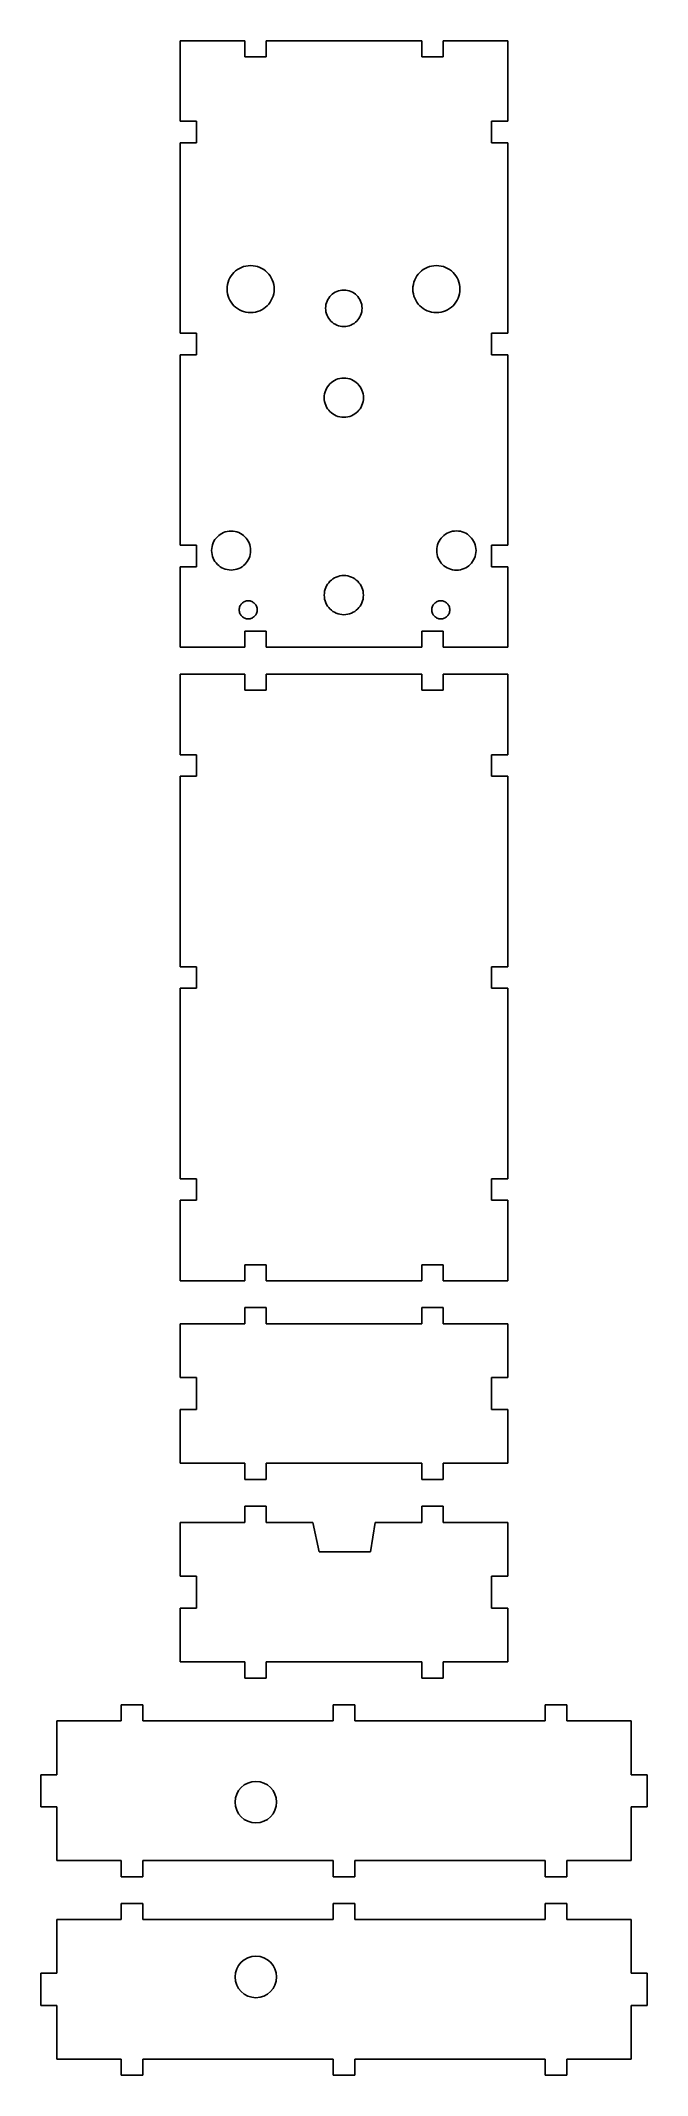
# Model space of a CAD drawing. Header units: metres. Extents: x -56 to 56, y -322 to 56.
import ezdxf

# ---------------------------------------------------------------- set-up
doc = ezdxf.new("R2010")
doc.units = ezdxf.units.M

msp = doc.modelspace()

# ---------------------------------------------------------------- linework, layer by layer
for p, q in [((-18.5, 56.5), (-30.5, 56.5)), ((-30.5, 56.5), (-30.5, 41.5)), ((-18.5, 53.5), (-18.5, 56.5)), ((-14.5, 53.5), (-18.5, 53.5)), ((14.5, 56.5), (-14.5, 56.5)), ((-14.5, 56.5), (-14.5, 53.5)), ((14.5, 53.5), (14.5, 56.5)), ((18.5, 53.5), (14.5, 53.5)), ((30.5, 56.5), (18.5, 56.5)), ((18.5, 56.5), (18.5, 53.5)), ((30.5, 41.5), (30.5, 56.5)), ((-30.5, 41.5), (-27.5, 41.5)), ((-27.5, 41.5), (-27.5, 37.5)), ((27.5, 37.5), (27.5, 41.5)), ((27.5, 41.5), (30.5, 41.5)), ((-27.5, 37.5), (-30.5, 37.5)), ((-30.5, 37.5), (-30.5, 2)), ((30.5, 37.5), (27.5, 37.5)), ((30.5, 1.99998), (30.5, 37.5)), ((-21.6924, 11.1113), (-21.585, 11.5312)), ((-21.585, 11.5312), (-21.4375, 11.9346)), ((-21.4375, 11.9346), (-21.2529, 12.3174)), ((-21.2529, 12.3174), (-21.0332, 12.6797)), ((-21.0332, 12.6797), (-20.7803, 13.0166)), ((-20.7803, 13.0166), (-20.498, 13.3281)), ((-20.498, 13.3281), (-20.1865, 13.6113)), ((-20.1865, 13.6113), (-19.8486, 13.8633)), ((-19.8486, 13.8633), (-19.4873, 14.083)), ((-19.4873, 14.083), (-19.1035, 14.2676)), ((-19.1035, 14.2676), (-18.7012, 14.415)), ((-18.7012, 14.415), (-18.2812, 14.5234)), ((-18.2812, 14.5234), (-17.8457, 14.5898)), ((-17.8457, 14.5898), (-17.3974, 14.6123)), ((-17.3974, 14.6123), (-16.9492, 14.5898)), ((-16.9492, 14.5898), (-16.5137, 14.5234)), ((-16.5137, 14.5234), (-16.0938, 14.415)), ((-16.0938, 14.415), (-15.6904, 14.2676)), ((-15.6904, 14.2676), (-15.3076, 14.083)), ((-15.3076, 14.083), (-14.9463, 13.8633)), ((-14.9463, 13.8633), (-14.6084, 13.6113)), ((-14.6084, 13.6113), (-14.2969, 13.3281)), ((-14.2969, 13.3281), (-14.0137, 13.0166)), ((-14.0137, 13.0166), (-13.7617, 12.6797)), ((-13.7617, 12.6797), (-13.542, 12.3174)), ((-13.542, 12.3174), (-13.3574, 11.9346)), ((-13.3574, 11.9346), (-13.2099, 11.5312)), ((-13.2099, 11.5312), (-13.1015, 11.1113)), ((12.916, 11.1113), (13.0244, 11.5312)), ((13.0244, 11.5312), (13.1719, 11.9346)), ((13.1719, 11.9346), (13.3564, 12.3174)), ((13.3564, 12.3174), (13.5762, 12.6797)), ((13.5762, 12.6797), (13.8281, 13.0166)), ((13.8281, 13.0166), (14.1113, 13.3281)), ((14.1113, 13.3281), (14.4229, 13.6113)), ((14.4229, 13.6113), (14.7598, 13.8633)), ((14.7598, 13.8633), (15.1211, 14.083)), ((15.1211, 14.083), (15.5049, 14.2676)), ((15.5049, 14.2676), (15.9072, 14.415)), ((15.9072, 14.415), (16.3281, 14.5234)), ((16.3281, 14.5234), (16.7627, 14.5898)), ((16.7627, 14.5898), (17.2119, 14.6123)), ((17.2119, 14.6123), (17.6602, 14.5898)), ((17.6602, 14.5898), (18.0947, 14.5234)), ((18.0947, 14.5234), (18.5156, 14.415)), ((18.5156, 14.415), (18.918, 14.2676)), ((18.918, 14.2676), (19.3018, 14.083)), ((19.3018, 14.083), (19.6631, 13.8633)), ((19.6631, 13.8633), (20, 13.6113)), ((20, 13.6113), (20.3115, 13.3281)), ((20.3115, 13.3281), (20.5947, 13.0166)), ((20.5947, 13.0166), (20.8477, 12.6797)), ((20.8477, 12.6797), (21.0664, 12.3174)), ((21.0664, 12.3174), (21.251, 11.9346)), ((21.251, 11.9346), (21.3984, 11.5312)), ((21.3984, 11.5312), (21.5068, 11.1113)), ((-21.7822, 10.2275), (-21.7588, 10.6758)), ((-21.7588, 9.7793), (-21.7822, 10.2275)), ((-21.7588, 10.6758), (-21.6924, 11.1113)), ((-21.6924, 9.34473), (-21.7588, 9.7793)), ((-21.585, 8.92383), (-21.6924, 9.34473)), ((-21.4375, 8.52148), (-21.585, 8.92383)), ((-21.2529, 8.1377), (-21.4375, 8.52148)), ((-21.0332, 7.77637), (-21.2529, 8.1377)), ((-20.7803, 7.43848), (-21.0332, 7.77637)), ((-13.7617, 7.77637), (-14.0137, 7.43848)), ((-13.542, 8.1377), (-13.7617, 7.77637)), ((-13.3574, 8.52148), (-13.542, 8.1377)), ((-13.2099, 8.92383), (-13.3574, 8.52148)), ((-13.1015, 9.34473), (-13.2099, 8.92383)), ((-13.1015, 11.1113), (-13.0351, 10.6758)), ((-13.0351, 9.7793), (-13.1015, 9.34473)), ((-13.0351, 10.6758), (-13.0127, 10.2275)), ((-13.0127, 10.2275), (-13.0351, 9.7793)), ((-3.35936, 7.34668), (-3.27635, 7.67188)), ((-3.27635, 7.67188), (-3.16209, 7.98438)), ((-3.16209, 7.98438), (-3.01854, 8.28125)), ((-3.01854, 8.28125), (-2.84862, 8.56152)), ((-2.84862, 8.56152), (-2.65331, 8.82324)), ((-2.65331, 8.82324), (-2.43358, 9.06445)), ((-2.43358, 9.06445), (-2.19237, 9.2832)), ((-2.19237, 9.2832), (-1.93065, 9.47949)), ((-1.93065, 9.47949), (-1.65038, 9.64941)), ((-1.65038, 9.64941), (-1.3535, 9.79199)), ((-1.3535, 9.79199), (-1.041, 9.90625)), ((-1.041, 9.90625), (-0.71581, 9.99023)), ((-0.71581, 9.99023), (-0.37791, 10.042)), ((-0.37791, 10.042), (-0.03123, 10.0596)), ((-0.03123, 10.0596), (0.31641, 10.042)), ((0.31641, 10.042), (0.6543, 9.99023)), ((0.6543, 9.99023), (0.97949, 9.90625)), ((0.97949, 9.90625), (1.29199, 9.79199)), ((1.29199, 9.79199), (1.58887, 9.64941)), ((1.58887, 9.64941), (1.86914, 9.47949)), ((1.86914, 9.47949), (2.13086, 9.2832)), ((2.13086, 9.2832), (2.37207, 9.06445)), ((2.37207, 9.06445), (2.59082, 8.82324)), ((2.59082, 8.82324), (2.78711, 8.56152)), ((2.78711, 8.56152), (2.95703, 8.28125)), ((2.95703, 8.28125), (3.09961, 7.98438)), ((3.09961, 7.98438), (3.21387, 7.67188)), ((3.21387, 7.67188), (3.29785, 7.34668)), ((12.8271, 10.2275), (12.8496, 10.6758)), ((12.8496, 9.77928), (12.8271, 10.2275)), ((12.8496, 10.6758), (12.916, 11.1113)), ((12.916, 9.34471), (12.8496, 9.77928)), ((13.0244, 8.92381), (12.916, 9.34471)), ((13.1719, 8.52147), (13.0244, 8.92381)), ((13.3564, 8.13768), (13.1719, 8.52147)), ((13.5762, 7.77635), (13.3564, 8.13768)), ((13.8281, 7.43846), (13.5762, 7.77635)), ((20.8477, 7.77635), (20.5947, 7.43846)), ((21.0664, 8.13768), (20.8477, 7.77635)), ((21.251, 8.52147), (21.0664, 8.13768)), ((21.3984, 8.92381), (21.251, 8.52147)), ((21.5068, 9.34471), (21.3984, 8.92381)), ((21.5068, 11.1113), (21.5732, 10.6758)), ((21.5732, 9.77928), (21.5068, 9.34471)), ((21.5732, 10.6758), (21.5957, 10.2275)), ((21.5957, 10.2275), (21.5732, 9.77928)), ((-20.498, 7.12793), (-20.7803, 7.43848)), ((-20.1865, 6.84473), (-20.498, 7.12793)), ((-19.8486, 6.5918), (-20.1865, 6.84473)), ((-19.4873, 6.37207), (-19.8486, 6.5918)), ((-19.1035, 6.1875), (-19.4873, 6.37207)), ((-18.7012, 6.04004), (-19.1035, 6.1875)), ((-18.2812, 5.93262), (-18.7012, 6.04004)), ((-17.8457, 5.86621), (-18.2812, 5.93262)), ((-17.3975, 5.84375), (-17.8457, 5.86621)), ((-16.9492, 5.86621), (-17.3975, 5.84375)), ((-16.5137, 5.93262), (-16.9492, 5.86621)), ((-16.0938, 6.04004), (-16.5137, 5.93262)), ((-15.6904, 6.1875), (-16.0938, 6.04004)), ((-15.3076, 6.37207), (-15.6904, 6.1875)), ((-14.9463, 6.5918), (-15.3076, 6.37207)), ((-14.6084, 6.84473), (-14.9463, 6.5918)), ((-14.2969, 7.12793), (-14.6084, 6.84473)), ((-14.0137, 7.43848), (-14.2969, 7.12793)), ((-3.4287, 6.66113), (-3.41112, 7.00879)), ((-3.41112, 6.31445), (-3.4287, 6.66113)), ((-3.41112, 7.00879), (-3.35936, 7.34668)), ((-3.35936, 5.97656), (-3.41112, 6.31445)), ((-3.27635, 5.65137), (-3.35936, 5.97656)), ((-3.16209, 5.33887), (-3.27635, 5.65137)), ((-3.01854, 5.04199), (-3.16209, 5.33887)), ((-2.84862, 4.76172), (-3.01854, 5.04199)), ((-2.65331, 4.5), (-2.84862, 4.76172)), ((-2.43358, 4.25879), (-2.65331, 4.5)), ((-2.19237, 4.03906), (-2.43358, 4.25879)), ((-1.93065, 3.84375), (-2.19237, 4.03906)), ((-1.65038, 3.67383), (-1.93065, 3.84375)), ((1.86914, 3.84373), (1.58887, 3.67383)), ((2.13086, 4.03906), (1.86914, 3.84373)), ((2.37207, 4.25879), (2.13086, 4.03906)), ((2.59082, 4.5), (2.37207, 4.25879)), ((2.78711, 4.76172), (2.59082, 4.5)), ((2.95703, 5.04199), (2.78711, 4.76172)), ((3.09961, 5.33887), (2.95703, 5.04199)), ((3.21387, 5.65137), (3.09961, 5.33887)), ((3.29785, 5.97656), (3.21387, 5.65137)), ((3.29785, 7.34668), (3.34961, 7.00879)), ((3.34961, 6.31445), (3.29785, 5.97656)), ((3.34961, 7.00879), (3.36719, 6.66113)), ((3.36719, 6.66113), (3.34961, 6.31445)), ((14.1113, 7.12791), (13.8281, 7.43846)), ((14.4229, 6.84471), (14.1113, 7.12791)), ((14.7598, 6.59178), (14.4229, 6.84471)), ((15.1211, 6.37206), (14.7598, 6.59178)), ((15.5049, 6.18748), (15.1211, 6.37206)), ((15.9072, 6.04002), (15.5049, 6.18748)), ((16.3281, 5.9326), (15.9072, 6.04002)), ((16.7627, 5.8662), (16.3281, 5.9326)), ((17.2119, 5.84373), (16.7627, 5.8662)), ((17.6602, 5.8662), (17.2119, 5.84373)), ((18.0947, 5.9326), (17.6602, 5.8662)), ((18.5156, 6.04002), (18.0947, 5.9326)), ((18.918, 6.18748), (18.5156, 6.04002)), ((19.3018, 6.37206), (18.918, 6.18748)), ((19.6631, 6.59178), (19.3018, 6.37206)), ((20, 6.84471), (19.6631, 6.59178)), ((20.3115, 7.12791), (20, 6.84471)), ((20.5947, 7.43846), (20.3115, 7.12791)), ((-30.5, 2), (-27.5, 2)), ((-27.5, 2), (-27.5, -1.99998)), ((-1.3535, 3.53027), (-1.65038, 3.67383)), ((-1.041, 3.41602), (-1.3535, 3.53027)), ((-0.71581, 3.33203), (-1.041, 3.41602)), ((-0.37791, 3.28125), (-0.71581, 3.33203)), ((-0.03123, 3.26367), (-0.37791, 3.28125)), ((0.31641, 3.28125), (-0.03123, 3.26367)), ((0.6543, 3.33203), (0.31641, 3.28125)), ((0.97949, 3.41602), (0.6543, 3.33203)), ((1.29199, 3.53027), (0.97949, 3.41602)), ((1.58887, 3.67383), (1.29199, 3.53027)), ((27.5, -2), (27.5, 1.99998)), ((27.5, 1.99998), (30.5, 1.99998)), ((-27.5, -1.99998), (-30.5, -1.99998)), ((-30.5, -1.99998), (-30.5, -37.5)), ((30.5, -2), (27.5, -2)), ((30.5, -37.5), (30.5, -2)), ((-2.85156, -7.67676), (-2.61621, -7.41699)), ((-2.61621, -7.41699), (-2.35645, -7.18164)), ((-2.35645, -7.18164), (-2.0752, -6.9707)), ((-2.0752, -6.9707), (-1.77344, -6.78809)), ((-1.77344, -6.78809), (-1.4541, -6.63379)), ((-1.4541, -6.63379), (-1.11816, -6.51074)), ((-1.11816, -6.51074), (-0.76855, -6.4209)), ((-0.76855, -6.4209), (-0.40527, -6.36523)), ((-0.40527, -6.36523), (-0.03125, -6.34668)), ((-0.03125, -6.34668), (0.34178, -6.36523)), ((0.34178, -6.36523), (0.70506, -6.4209)), ((0.70506, -6.4209), (1.05565, -6.51074)), ((1.05565, -6.51074), (1.39159, -6.63379)), ((1.39159, -6.63379), (1.71092, -6.78809)), ((1.71092, -6.78809), (2.0117, -6.9707)), ((2.0117, -6.9707), (2.29393, -7.18164)), ((2.29393, -7.18164), (2.55272, -7.41699)), ((2.55272, -7.41699), (2.78905, -7.67676)), ((-3.68652, -10.002), (-3.66797, -9.62793)), ((-3.66797, -10.375), (-3.68652, -10.002)), ((-3.66797, -9.62793), (-3.6123, -9.26465)), ((-3.6123, -10.7383), (-3.66797, -10.375)), ((-3.6123, -9.26465), (-3.52246, -8.91504)), ((-3.52246, -11.0889), (-3.6123, -10.7383)), ((-3.52246, -8.91504), (-3.39941, -8.5791)), ((-3.39941, -11.4238), (-3.52246, -11.0889)), ((-3.39941, -8.5791), (-3.24512, -8.25977)), ((-3.24512, -8.25977), (-3.0625, -7.95801)), ((-3.0625, -7.95801), (-2.85156, -7.67676)), ((2.78905, -7.67676), (2.99901, -7.95801)), ((2.99901, -7.95801), (3.1826, -8.25977)), ((3.1826, -8.25977), (3.33592, -8.5791)), ((3.33592, -8.5791), (3.45897, -8.91504)), ((3.45897, -11.0889), (3.33592, -11.4238)), ((3.45897, -8.91504), (3.54881, -9.26465)), ((3.54881, -10.7383), (3.45897, -11.0889)), ((3.54881, -9.26465), (3.60448, -9.62793)), ((3.60448, -10.375), (3.54881, -10.7383)), ((3.60448, -9.62793), (3.62401, -10.002)), ((3.62401, -10.002), (3.60448, -10.375)), ((-3.24512, -11.7441), (-3.39941, -11.4238)), ((-3.0625, -12.0449), (-3.24512, -11.7441)), ((-2.85156, -12.3262), (-3.0625, -12.0449)), ((-2.61621, -12.5859), (-2.85156, -12.3262)), ((-2.35645, -12.8223), (-2.61621, -12.5859)), ((-2.0752, -13.0322), (-2.35645, -12.8223)), ((-1.77344, -13.2158), (-2.0752, -13.0322)), ((-1.4541, -13.3691), (-1.77344, -13.2158)), ((-1.11816, -13.4922), (-1.4541, -13.3691)), ((-0.76855, -13.582), (-1.11816, -13.4922)), ((-0.40527, -13.6377), (-0.76855, -13.582)), ((-0.03125, -13.6562), (-0.40527, -13.6377)), ((0.34178, -13.6377), (-0.03125, -13.6562)), ((0.70506, -13.582), (0.34178, -13.6377)), ((1.05565, -13.4922), (0.70506, -13.582)), ((1.39159, -13.3691), (1.05565, -13.4922)), ((1.71092, -13.2158), (1.39159, -13.3691)), ((2.0117, -13.0322), (1.71092, -13.2158)), ((2.29393, -12.8223), (2.0117, -13.0322)), ((2.55272, -12.5859), (2.29393, -12.8223)), ((2.78905, -12.3262), (2.55272, -12.5859)), ((2.99901, -12.0449), (2.78905, -12.3262)), ((3.1826, -11.7441), (2.99901, -12.0449)), ((3.33592, -11.4238), (3.1826, -11.7441)), ((-30.5, -37.5), (-27.5, -37.5)), ((-27.5, -37.5), (-27.5, -41.5)), ((-24.6387, -38.1035), (-24.584, -37.7432)), ((-24.584, -37.7432), (-24.4941, -37.3945)), ((-24.4941, -37.3945), (-24.3721, -37.0615)), ((-24.3721, -37.0615), (-24.2197, -36.7441)), ((-24.2197, -36.7441), (-24.0381, -36.4443)), ((-24.0381, -36.4443), (-23.8291, -36.165)), ((-23.8291, -36.165), (-23.5947, -35.9072)), ((-23.5947, -35.9072), (-23.3369, -35.6729)), ((-23.3369, -35.6729), (-23.0566, -35.4639)), ((-23.0566, -35.4639), (-22.7578, -35.2822)), ((-22.7578, -35.2822), (-22.4404, -35.1289)), ((-22.4404, -35.1289), (-22.1064, -35.0068)), ((-22.1064, -35.0068), (-21.7588, -34.918)), ((-21.7588, -34.918), (-21.3984, -34.8623)), ((-21.3984, -34.8623), (-21.0273, -34.8438)), ((-21.0273, -34.8438), (-20.6562, -34.8623)), ((-20.6562, -34.8623), (-20.2949, -34.918)), ((-20.2949, -34.918), (-19.9473, -35.0068)), ((-19.9473, -35.0068), (-19.6133, -35.1289)), ((-19.6133, -35.1289), (-19.2959, -35.2822)), ((-19.2959, -35.2822), (-18.9971, -35.4639)), ((-18.9971, -35.4639), (-18.7178, -35.6729)), ((-18.7178, -35.6729), (-18.46, -35.9072)), ((-18.46, -35.9072), (-18.2256, -36.165)), ((-18.2256, -36.165), (-18.0166, -36.4443)), ((-18.0166, -36.4443), (-17.834, -36.7441)), ((-17.834, -36.7441), (-17.6816, -37.0615)), ((-17.6816, -37.0615), (-17.5596, -37.3945)), ((-17.5596, -37.3945), (-17.4697, -37.7432)), ((-17.4697, -37.7432), (-17.415, -38.1035)), ((17.3008, -38.1006), (17.3555, -37.7383)), ((17.3555, -37.7383), (17.4463, -37.3877)), ((17.4463, -37.3877), (17.5683, -37.0518)), ((17.5683, -37.0518), (17.7226, -36.7324)), ((17.7226, -36.7324), (17.9053, -36.4307)), ((17.9053, -36.4307), (18.1162, -36.1494)), ((18.1162, -36.1494), (18.3515, -35.8906)), ((18.3515, -35.8906), (18.6113, -35.6543)), ((18.6113, -35.6543), (18.8926, -35.4443)), ((18.8926, -35.4443), (19.1943, -35.2607)), ((19.1943, -35.2607), (19.5137, -35.1074)), ((19.5137, -35.1074), (19.8496, -34.9844)), ((19.8496, -34.9844), (20.1992, -34.8945)), ((20.1992, -34.8945), (20.5625, -34.8389)), ((20.5625, -34.8389), (20.9365, -34.8193)), ((20.9365, -34.8193), (21.3096, -34.8389)), ((21.3096, -34.8389), (21.6728, -34.8945)), ((21.6728, -34.8945), (22.0234, -34.9844)), ((22.0234, -34.9844), (22.3584, -35.1074)), ((22.3584, -35.1074), (22.6787, -35.2607)), ((22.6787, -35.2607), (22.9795, -35.4443)), ((22.9795, -35.4443), (23.2607, -35.6543)), ((23.2607, -35.6543), (23.5205, -35.8906)), ((23.5205, -35.8906), (23.7568, -36.1494)), ((23.7568, -36.1494), (23.9668, -36.4307)), ((23.9668, -36.4307), (24.1494, -36.7324)), ((24.1494, -36.7324), (24.3037, -37.0518)), ((24.3037, -37.0518), (24.4267, -37.3877)), ((24.4267, -37.3877), (24.5166, -37.7383)), ((24.5166, -37.7383), (24.5723, -38.1006)), ((27.5, -41.5), (27.5, -37.5)), ((27.5, -37.5), (30.5, -37.5)), ((-27.5, -41.5), (-30.5, -41.5)), ((-30.5, -41.5), (-30.5, -56.5)), ((-24.6582, -38.4746), (-24.6387, -38.1035)), ((-24.6387, -38.8457), (-24.6582, -38.4746)), ((-24.584, -39.2061), (-24.6387, -38.8457)), ((-24.4941, -39.5547), (-24.584, -39.2061)), ((-24.3721, -39.8877), (-24.4941, -39.5547)), ((-24.2197, -40.2051), (-24.3721, -39.8877)), ((-24.0381, -40.5049), (-24.2197, -40.2051)), ((-23.8291, -40.7842), (-24.0381, -40.5049)), ((-23.5947, -41.042), (-23.8291, -40.7842)), ((-23.3369, -41.2764), (-23.5947, -41.042)), ((-23.0566, -41.4854), (-23.3369, -41.2764)), ((-22.7578, -41.667), (-23.0566, -41.4854)), ((-22.4404, -41.8203), (-22.7578, -41.667)), ((-19.2959, -41.667), (-19.6133, -41.8203)), ((-18.9971, -41.4854), (-19.2959, -41.667)), ((-18.7178, -41.2764), (-18.9971, -41.4854)), ((-18.46, -41.042), (-18.7178, -41.2764)), ((-18.2256, -40.7842), (-18.46, -41.042)), ((-18.0166, -40.5049), (-18.2256, -40.7842)), ((-17.834, -40.2051), (-18.0166, -40.5049)), ((-17.6816, -39.8877), (-17.834, -40.2051)), ((-17.5596, -39.5547), (-17.6816, -39.8877)), ((-17.4697, -39.2061), (-17.5596, -39.5547)), ((-17.415, -38.8457), (-17.4697, -39.2061)), ((-17.415, -38.1035), (-17.3965, -38.4746)), ((-17.3965, -38.4746), (-17.415, -38.8457)), ((17.2812, -38.4746), (17.3008, -38.1006)), ((17.3008, -38.8486), (17.2812, -38.4746)), ((17.3555, -39.2109), (17.3008, -38.8486)), ((17.4463, -39.5615), (17.3555, -39.2109)), ((17.5683, -39.8975), (17.4463, -39.5615)), ((17.7226, -40.2168), (17.5683, -39.8975)), ((17.9053, -40.5176), (17.7226, -40.2168)), ((18.1162, -40.7988), (17.9053, -40.5176)), ((18.3515, -41.0586), (18.1162, -40.7988)), ((18.6113, -41.2949), (18.3515, -41.0586)), ((18.8926, -41.5049), (18.6113, -41.2949)), ((19.1943, -41.6885), (18.8926, -41.5049)), ((19.5137, -41.8418), (19.1943, -41.6885)), ((22.6787, -41.6885), (22.3584, -41.8418)), ((22.9795, -41.5049), (22.6787, -41.6885)), ((23.2607, -41.2949), (22.9795, -41.5049)), ((23.5205, -41.0586), (23.2607, -41.2949)), ((23.7568, -40.7988), (23.5205, -41.0586)), ((23.9668, -40.5176), (23.7568, -40.7988)), ((24.1494, -40.2168), (23.9668, -40.5176)), ((24.3037, -39.8975), (24.1494, -40.2168)), ((24.4267, -39.5615), (24.3037, -39.8975)), ((24.5166, -39.2109), (24.4267, -39.5615)), ((24.5723, -38.8486), (24.5166, -39.2109)), ((24.5723, -38.1006), (24.5908, -38.4746)), ((24.5908, -38.4746), (24.5723, -38.8486)), ((30.5, -41.5), (27.5, -41.5)), ((30.5, -56.5), (30.5, -41.5)), ((-22.1064, -41.9424), (-22.4404, -41.8203)), ((-21.7588, -42.0312), (-22.1064, -41.9424)), ((-21.3984, -42.0869), (-21.7588, -42.0312)), ((-21.0273, -42.1055), (-21.3984, -42.0869)), ((-20.6562, -42.0869), (-21.0273, -42.1055)), ((-20.2949, -42.0312), (-20.6562, -42.0869)), ((-19.9473, -41.9424), (-20.2949, -42.0312)), ((-19.6133, -41.8203), (-19.9473, -41.9424)), ((-3.5127, -45.6914), (-3.38965, -45.3564)), ((-3.38965, -45.3564), (-3.23633, -45.0381)), ((-3.23633, -45.0381), (-3.05371, -44.7373)), ((-3.05371, -44.7373), (-2.84375, -44.457)), ((-2.84375, -44.457), (-2.60938, -44.1982)), ((-2.60938, -44.1982), (-2.34961, -43.9629)), ((-2.34961, -43.9629), (-2.06934, -43.7529)), ((-2.06934, -43.7529), (-1.76855, -43.5703)), ((-1.76855, -43.5703), (-1.4502, -43.417)), ((-1.4502, -43.417), (-1.11523, -43.2939)), ((-1.11523, -43.2939), (-0.76562, -43.2041)), ((-0.76562, -43.2041), (-0.4043, -43.1494)), ((-0.4043, -43.1494), (-0.03125, -43.1299)), ((-0.03125, -43.1299), (0.34081, -43.1494)), ((0.34081, -43.1494), (0.70311, -43.2041)), ((0.70311, -43.2041), (1.05272, -43.2939)), ((1.05272, -43.2939), (1.38768, -43.417)), ((1.38768, -43.417), (1.70604, -43.5703)), ((1.70604, -43.5703), (2.00682, -43.7529)), ((2.00682, -43.7529), (2.28709, -43.9629)), ((2.28709, -43.9629), (2.54588, -44.1982)), ((2.54588, -44.1982), (2.78123, -44.457)), ((2.78123, -44.457), (2.9912, -44.7373)), ((2.9912, -44.7373), (3.17381, -45.0381)), ((3.17381, -45.0381), (3.32713, -45.3564)), ((3.32713, -45.3564), (3.45018, -45.6914)), ((19.8496, -41.9648), (19.5137, -41.8418)), ((20.1992, -42.0547), (19.8496, -41.9648)), ((20.5625, -42.1104), (20.1992, -42.0547)), ((20.9365, -42.1289), (20.5625, -42.1104)), ((21.3096, -42.1104), (20.9365, -42.1289)), ((21.6728, -42.0547), (21.3096, -42.1104)), ((22.0234, -41.9648), (21.6728, -42.0547)), ((22.3584, -41.8418), (22.0234, -41.9648)), ((-19.5166, -49.3457), (-19.4912, -49.1787)), ((-19.4912, -49.1787), (-19.4492, -49.0176)), ((-19.4492, -49.0176), (-19.3936, -48.8633)), ((-19.3936, -48.8633), (-19.3223, -48.7158)), ((-19.3223, -48.7158), (-19.2383, -48.5771)), ((-19.2383, -48.5771), (-19.1416, -48.4482)), ((-19.1416, -48.4482), (-19.0332, -48.3291)), ((-19.0332, -48.3291), (-18.9141, -48.2207)), ((-18.9141, -48.2207), (-18.7842, -48.124)), ((-18.7842, -48.124), (-18.6455, -48.0391)), ((-18.6455, -48.0391), (-18.499, -47.9688)), ((-18.499, -47.9688), (-18.3447, -47.9121)), ((-18.3447, -47.9121), (-18.1836, -47.8711)), ((-18.1836, -47.8711), (-18.0166, -47.8457)), ((-18.0166, -47.8457), (-17.8447, -47.8369)), ((-17.8447, -47.8369), (-17.6729, -47.8457)), ((-17.6729, -47.8457), (-17.5059, -47.8711)), ((-17.5059, -47.8711), (-17.3447, -47.9121)), ((-17.3447, -47.9121), (-17.1904, -47.9688)), ((-17.1904, -47.9688), (-17.0439, -48.0391)), ((-17.0439, -48.0391), (-16.9053, -48.124)), ((-16.9053, -48.124), (-16.7754, -48.2207)), ((-16.7754, -48.2207), (-16.6562, -48.3291)), ((-16.6562, -48.3291), (-16.5479, -48.4482)), ((-16.5479, -48.4482), (-16.4512, -48.5771)), ((-16.4512, -48.5771), (-16.3672, -48.7158)), ((-16.3672, -48.7158), (-16.2959, -48.8633)), ((-16.2959, -48.8633), (-16.2393, -49.0176)), ((-16.2393, -49.0176), (-16.1982, -49.1787)), ((-16.1982, -49.1787), (-16.1729, -49.3457)), ((-3.67676, -46.7754), (-3.6582, -46.4023)), ((-3.6582, -47.1484), (-3.67676, -46.7754)), ((-3.6582, -46.4023), (-3.60254, -46.041)), ((-3.60254, -47.5098), (-3.6582, -47.1484)), ((-3.60254, -46.041), (-3.5127, -45.6914)), ((-3.5127, -47.8594), (-3.60254, -47.5098)), ((-3.38965, -48.1943), (-3.5127, -47.8594)), ((-3.23633, -48.5127), (-3.38965, -48.1943)), ((-3.05371, -48.8135), (-3.23633, -48.5127)), ((-2.84375, -49.0938), (-3.05371, -48.8135)), ((-2.60938, -49.3525), (-2.84375, -49.0938)), ((2.78123, -49.0938), (2.54588, -49.3525)), ((2.9912, -48.8135), (2.78123, -49.0938)), ((3.17381, -48.5127), (2.9912, -48.8135)), ((3.32713, -48.1943), (3.17381, -48.5127)), ((3.45018, -47.8594), (3.32713, -48.1943)), ((3.45018, -45.6914), (3.54002, -46.041)), ((3.54002, -47.5098), (3.45018, -47.8594)), ((3.54002, -46.041), (3.59471, -46.4023)), ((3.59471, -47.1484), (3.54002, -47.5098)), ((3.59471, -46.4023), (3.61327, -46.7754)), ((3.61327, -46.7754), (3.59471, -47.1484)), ((16.3486, -49.3457), (16.374, -49.1787)), ((16.374, -49.1787), (16.416, -49.0176)), ((16.416, -49.0176), (16.4726, -48.8633)), ((16.4726, -48.8633), (16.543, -48.7158)), ((16.543, -48.7158), (16.6269, -48.5771)), ((16.6269, -48.5771), (16.7236, -48.4482)), ((16.7236, -48.4482), (16.832, -48.3291)), ((16.832, -48.3291), (16.9521, -48.2207)), ((16.9521, -48.2207), (17.081, -48.124)), ((17.081, -48.124), (17.2197, -48.0391)), ((17.2197, -48.0391), (17.3662, -47.9688)), ((17.3662, -47.9688), (17.5215, -47.9121)), ((17.5215, -47.9121), (17.6816, -47.8711)), ((17.6816, -47.8711), (17.8486, -47.8457)), ((17.8486, -47.8457), (18.0205, -47.8369)), ((18.0205, -47.8369), (18.1924, -47.8457)), ((18.1924, -47.8457), (18.3594, -47.8711)), ((18.3594, -47.8711), (18.5205, -47.9121)), ((18.5205, -47.9121), (18.6748, -47.9688)), ((18.6748, -47.9688), (18.8223, -48.0391)), ((18.8223, -48.0391), (18.9599, -48.124)), ((18.9599, -48.124), (19.0898, -48.2207)), ((19.0898, -48.2207), (19.209, -48.3291)), ((19.209, -48.3291), (19.3174, -48.4482)), ((19.3174, -48.4482), (19.414, -48.5771)), ((19.414, -48.5771), (19.498, -48.7158)), ((19.498, -48.7158), (19.5693, -48.8633)), ((19.5693, -48.8633), (19.626, -49.0176)), ((19.626, -49.0176), (19.667, -49.1787)), ((19.667, -49.1787), (19.6924, -49.3457)), ((-19.5254, -49.5176), (-19.5166, -49.3457)), ((-19.5166, -49.6895), (-19.5254, -49.5176)), ((-19.4912, -49.8555), (-19.5166, -49.6895)), ((-19.4492, -50.0166), (-19.4912, -49.8555)), ((-19.3936, -50.1709), (-19.4492, -50.0166)), ((-19.3223, -50.3184), (-19.3936, -50.1709)), ((-19.2383, -50.457), (-19.3223, -50.3184)), ((-19.1416, -50.5859), (-19.2383, -50.457)), ((-19.0332, -50.7051), (-19.1416, -50.5859)), ((-18.9141, -50.8145), (-19.0332, -50.7051)), ((-18.7842, -50.9111), (-18.9141, -50.8145)), ((-18.6455, -50.9951), (-18.7842, -50.9111)), ((-18.499, -51.0654), (-18.6455, -50.9951)), ((-18.3447, -51.1221), (-18.499, -51.0654)), ((-18.1836, -51.1641), (-18.3447, -51.1221)), ((-18.0166, -51.1895), (-18.1836, -51.1641)), ((-17.8447, -51.1973), (-18.0166, -51.1895)), ((-17.6729, -51.1895), (-17.8447, -51.1973)), ((-17.5059, -51.1641), (-17.6729, -51.1895)), ((-17.3447, -51.1221), (-17.5059, -51.1641)), ((-17.1904, -51.0654), (-17.3447, -51.1221)), ((-17.0439, -50.9951), (-17.1904, -51.0654)), ((-16.9053, -50.9111), (-17.0439, -50.9951)), ((-16.7754, -50.8145), (-16.9053, -50.9111)), ((-16.6562, -50.7051), (-16.7754, -50.8145)), ((-16.5479, -50.5859), (-16.6562, -50.7051)), ((-16.4512, -50.457), (-16.5479, -50.5859)), ((-16.3672, -50.3184), (-16.4512, -50.457)), ((-16.2959, -50.1709), (-16.3672, -50.3184)), ((-16.2393, -50.0166), (-16.2959, -50.1709)), ((-16.1982, -49.8555), (-16.2393, -50.0166)), ((-16.1729, -49.6895), (-16.1982, -49.8555)), ((-16.1729, -49.3457), (-16.1641, -49.5176)), ((-16.1641, -49.5176), (-16.1729, -49.6895)), ((-2.34961, -49.5879), (-2.60938, -49.3525)), ((-2.06934, -49.7979), (-2.34961, -49.5879)), ((-1.76855, -49.9805), (-2.06934, -49.7979)), ((-1.4502, -50.1338), (-1.76855, -49.9805)), ((-1.11523, -50.2568), (-1.4502, -50.1338)), ((-0.76562, -50.3467), (-1.11523, -50.2568)), ((-0.4043, -50.4014), (-0.76562, -50.3467)), ((-0.03125, -50.4209), (-0.4043, -50.4014)), ((0.34081, -50.4014), (-0.03125, -50.4209)), ((0.70311, -50.3467), (0.34081, -50.4014)), ((1.05272, -50.2568), (0.70311, -50.3467)), ((1.38768, -50.1338), (1.05272, -50.2568)), ((1.70604, -49.9805), (1.38768, -50.1338)), ((2.00682, -49.7979), (1.70604, -49.9805)), ((2.28709, -49.5879), (2.00682, -49.7979)), ((2.54588, -49.3525), (2.28709, -49.5879)), ((16.3398, -49.5176), (16.3486, -49.3457)), ((16.3486, -49.6895), (16.3398, -49.5176)), ((16.374, -49.8555), (16.3486, -49.6895)), ((16.416, -50.0166), (16.374, -49.8555)), ((16.4726, -50.1709), (16.416, -50.0166)), ((16.543, -50.3184), (16.4726, -50.1709)), ((16.6269, -50.457), (16.543, -50.3184)), ((16.7236, -50.5859), (16.6269, -50.457)), ((16.832, -50.7051), (16.7236, -50.5859)), ((16.9521, -50.8145), (16.832, -50.7051)), ((17.081, -50.9111), (16.9521, -50.8145)), ((17.2197, -50.9951), (17.081, -50.9111)), ((17.3662, -51.0654), (17.2197, -50.9951)), ((17.5215, -51.1221), (17.3662, -51.0654)), ((17.6816, -51.1641), (17.5215, -51.1221)), ((17.8486, -51.1895), (17.6816, -51.1641)), ((18.0205, -51.1973), (17.8486, -51.1895)), ((18.1924, -51.1895), (18.0205, -51.1973)), ((18.3594, -51.1641), (18.1924, -51.1895)), ((18.5205, -51.1221), (18.3594, -51.1641)), ((18.6748, -51.0654), (18.5205, -51.1221)), ((18.8223, -50.9951), (18.6748, -51.0654)), ((18.9599, -50.9111), (18.8223, -50.9951)), ((19.0898, -50.8145), (18.9599, -50.9111)), ((19.209, -50.7051), (19.0898, -50.8145)), ((19.3174, -50.5859), (19.209, -50.7051)), ((19.414, -50.457), (19.3174, -50.5859)), ((19.498, -50.3184), (19.414, -50.457)), ((19.5693, -50.1709), (19.498, -50.3184)), ((19.626, -50.0166), (19.5693, -50.1709)), ((19.667, -49.8555), (19.626, -50.0166)), ((19.6924, -49.6895), (19.667, -49.8555)), ((19.6924, -49.3457), (19.7012, -49.5176)), ((19.7012, -49.5176), (19.6924, -49.6895)), ((-30.5, -56.5), (-18.5, -56.5)), ((-18.5, -56.5), (-18.5, -53.5)), ((-18.5, -53.5), (-14.5, -53.5)), ((-14.5, -53.5), (-14.5, -56.5)), ((-14.5, -56.5), (14.5, -56.5)), ((14.5, -53.5), (18.5, -53.5)), ((14.5, -56.5), (14.5, -53.5)), ((18.5, -53.5), (18.5, -56.5)), ((18.5, -56.5), (30.5, -56.5)), ((-18.5, -61.5), (-30.5, -61.5)), ((-30.5, -61.5), (-30.5, -76.5)), ((-18.5, -64.5), (-18.5, -61.5)), ((14.5, -61.5), (-14.5, -61.5)), ((-14.5, -61.5), (-14.5, -64.5)), ((14.5, -64.5), (14.5, -61.5)), ((30.5, -61.5), (18.5, -61.5)), ((18.5, -61.5), (18.5, -64.5)), ((30.5, -76.5), (30.5, -61.5)), ((-14.5, -64.5), (-18.5, -64.5)), ((18.5, -64.5), (14.5, -64.5)), ((-30.5, -76.5), (-27.5, -76.5)), ((-27.5, -76.5), (-27.5, -80.5)), ((27.5, -80.5), (27.5, -76.5)), ((27.5, -76.5), (30.5, -76.5)), ((-27.5, -80.5), (-30.5, -80.5)), ((-30.5, -80.5), (-30.5, -116)), ((30.5, -80.5), (27.5, -80.5)), ((30.5, -116), (30.5, -80.5)), ((-30.5, -116), (-27.5, -116)), ((-27.5, -116), (-27.5, -120)), ((27.5, -120), (27.5, -116)), ((27.5, -116), (30.5, -116)), ((-27.5, -120), (-30.5, -120)), ((-30.5, -120), (-30.5, -155.5)), ((30.5, -120), (27.5, -120)), ((30.5, -155.5), (30.5, -120)), ((-30.5, -155.5), (-27.5, -155.5)), ((-27.5, -155.5), (-27.5, -159.5)), ((27.5, -159.5), (27.5, -155.5)), ((27.5, -155.5), (30.5, -155.5)), ((-27.5, -159.5), (-30.5, -159.5)), ((-30.5, -159.5), (-30.5, -174.5)), ((30.5, -159.5), (27.5, -159.5)), ((30.5, -174.5), (30.5, -159.5)), ((-18.5, -171.5), (-14.5, -171.5)), ((-18.5, -174.5), (-18.5, -171.5)), ((-14.5, -171.5), (-14.5, -174.5)), ((14.5, -174.5), (14.5, -171.5)), ((14.5, -171.5), (18.5, -171.5)), ((18.5, -171.5), (18.5, -174.5)), ((-30.5, -174.5), (-18.5, -174.5)), ((-14.5, -174.5), (14.5, -174.5)), ((18.5, -174.5), (30.5, -174.5)), ((-14.5, -179.5), (-18.5, -179.5)), ((-18.5, -179.5), (-18.5, -182.5)), ((-14.5, -182.5), (-14.5, -179.5)), ((18.5, -179.5), (14.5, -179.5)), ((14.5, -179.5), (14.5, -182.5)), ((18.5, -182.5), (18.5, -179.5)), ((-18.5, -182.5), (-30.5, -182.5)), ((-30.5, -182.5), (-30.5, -192.5)), ((14.5, -182.5), (-14.5, -182.5)), ((30.5, -182.5), (18.5, -182.5)), ((30.5, -192.5), (30.5, -182.5)), ((-30.5, -192.5), (-27.5, -192.5)), ((-27.5, -192.5), (-27.5, -198.5)), ((27.5, -198.5), (27.5, -192.5)), ((27.5, -192.5), (30.5, -192.5)), ((-27.5, -198.5), (-30.5, -198.5)), ((-30.5, -198.5), (-30.5, -208.5)), ((30.5, -198.5), (27.5, -198.5)), ((30.5, -208.5), (30.5, -198.5)), ((-30.5, -208.5), (-18.5, -208.5)), ((-18.5, -208.5), (-18.5, -211.5)), ((-18.5, -211.5), (-14.5, -211.5)), ((-14.5, -208.5), (14.5, -208.5)), ((-14.5, -211.5), (-14.5, -208.5)), ((14.5, -208.5), (14.5, -211.5)), ((14.5, -211.5), (18.5, -211.5)), ((18.5, -211.5), (18.5, -208.5)), ((18.5, -208.5), (30.5, -208.5)), ((-18.5, -219.5), (-30.5, -219.5)), ((-30.5, -219.5), (-30.5, -229.5)), ((-14.5, -216.5), (-18.5, -216.5)), ((-18.5, -216.5), (-18.5, -219.5)), ((-14.5, -219.5), (-14.5, -216.5)), ((-5.77626, -219.5), (-14.5, -219.5)), ((-4.6377, -224.974), (-5.77626, -219.5)), ((5.79948, -219.5), (4.96484, -224.974)), ((14.5, -219.5), (5.79948, -219.5)), ((18.5, -216.5), (14.5, -216.5)), ((14.5, -216.5), (14.5, -219.5)), ((18.5, -219.5), (18.5, -216.5)), ((30.5, -219.5), (18.5, -219.5)), ((30.5, -229.5), (30.5, -219.5)), ((4.96484, -224.974), (-4.6377, -224.974)), ((-30.5, -229.5), (-27.5, -229.5)), ((-27.5, -229.5), (-27.5, -235.5)), ((27.5, -235.5), (27.5, -229.5)), ((27.5, -229.5), (30.5, -229.5)), ((-27.5, -235.5), (-30.5, -235.5)), ((-30.5, -235.5), (-30.5, -245.5)), ((30.5, -235.5), (27.5, -235.5)), ((30.5, -245.5), (30.5, -235.5)), ((-30.5, -245.5), (-18.5, -245.5)), ((-18.5, -245.5), (-18.5, -248.5)), ((-14.5, -245.5), (14.5, -245.5)), ((-14.5, -248.5), (-14.5, -245.5)), ((14.5, -245.5), (14.5, -248.5)), ((18.5, -248.5), (18.5, -245.5)), ((18.5, -245.5), (30.5, -245.5)), ((-18.5, -248.5), (-14.5, -248.5)), ((14.5, -248.5), (18.5, -248.5)), ((-37.5, -253.5), (-41.5, -253.5)), ((-41.5, -253.5), (-41.5, -256.5)), ((-37.5, -256.5), (-37.5, -253.5)), ((2, -253.5), (-2, -253.5)), ((-2, -253.5), (-2, -256.5)), ((2, -256.5), (2, -253.5)), ((41.5, -253.5), (37.5, -253.5)), ((37.5, -253.5), (37.5, -256.5)), ((41.5, -256.5), (41.5, -253.5)), ((-41.5, -256.5), (-53.5, -256.5)), ((-53.5, -256.5), (-53.5, -266.5)), ((-2, -256.5), (-37.5, -256.5)), ((37.5, -256.5), (2, -256.5)), ((53.5, -256.5), (41.5, -256.5)), ((53.5, -266.5), (53.5, -256.5)), ((-53.5, -266.5), (-56.5, -266.5)), ((-56.5, -266.5), (-56.5, -272.5)), ((-19.6221, -269.453), (-19.1504, -268.882)), ((-19.1504, -268.882), (-18.5781, -268.409)), ((-18.5781, -268.409), (-17.9219, -268.053)), ((-17.9219, -268.053), (-17.1963, -267.828)), ((-17.1963, -267.828), (-16.418, -267.749)), ((-16.418, -267.749), (-15.6387, -267.828)), ((-15.6387, -267.828), (-14.9131, -268.053)), ((-14.9131, -268.053), (-14.2568, -268.409)), ((-14.2568, -268.409), (-13.6846, -268.882)), ((-13.6846, -268.882), (-13.2129, -269.453)), ((56.5, -266.5), (53.5, -266.5)), ((56.5, -272.5), (56.5, -266.5)), ((-56.5, -272.5), (-53.5, -272.5)), ((-53.5, -272.5), (-53.5, -282.5)), ((-20.2822, -271.614), (-20.2041, -270.835)), ((-20.2041, -272.394), (-20.2822, -271.614)), ((-20.2041, -270.835), (-19.9785, -270.11)), ((-19.9785, -273.118), (-20.2041, -272.394)), ((-19.9785, -270.11), (-19.6221, -269.453)), ((-13.2129, -269.453), (-12.8564, -270.11)), ((-12.8564, -270.11), (-12.6309, -270.835)), ((-12.6309, -272.394), (-12.8564, -273.118)), ((-12.6309, -270.835), (-12.5527, -271.614)), ((-12.5527, -271.614), (-12.6309, -272.394)), ((53.5, -282.5), (53.5, -272.5)), ((53.5, -272.5), (56.5, -272.5)), ((-19.6221, -273.775), (-19.9785, -273.118)), ((-19.1504, -274.347), (-19.6221, -273.775)), ((-18.5781, -274.819), (-19.1504, -274.347)), ((-17.9219, -275.176), (-18.5781, -274.819)), ((-17.1963, -275.4), (-17.9219, -275.176)), ((-16.418, -275.479), (-17.1963, -275.4)), ((-15.6387, -275.4), (-16.418, -275.479)), ((-14.9131, -275.176), (-15.6387, -275.4)), ((-14.2568, -274.819), (-14.9131, -275.176)), ((-13.6846, -274.347), (-14.2568, -274.819)), ((-13.2129, -273.775), (-13.6846, -274.347)), ((-12.8564, -273.118), (-13.2129, -273.775)), ((-53.5, -282.5), (-41.5, -282.5)), ((-41.5, -282.5), (-41.5, -285.5)), ((-37.5, -282.5), (-2, -282.5)), ((-37.5, -285.5), (-37.5, -282.5)), ((-2, -282.5), (-2, -285.5)), ((2, -285.5), (2, -282.5)), ((2, -282.5), (37.5, -282.5)), ((37.5, -282.5), (37.5, -285.5)), ((41.5, -285.5), (41.5, -282.5)), ((41.5, -282.5), (53.5, -282.5)), ((-41.5, -285.5), (-37.5, -285.5)), ((-2, -285.5), (2, -285.5)), ((37.5, -285.5), (41.5, -285.5)), ((-37.5, -290.5), (-41.5, -290.5)), ((-41.5, -290.5), (-41.5, -293.5)), ((-37.5, -293.5), (-37.5, -290.5)), ((2, -290.5), (-2, -290.5)), ((-2, -290.5), (-2, -293.5)), ((2, -293.5), (2, -290.5)), ((41.5, -290.5), (37.5, -290.5)), ((37.5, -290.5), (37.5, -293.5)), ((41.5, -293.5), (41.5, -290.5)), ((-41.5, -293.5), (-53.5, -293.5)), ((-53.5, -293.5), (-53.5, -303.5)), ((-2, -293.5), (-37.5, -293.5)), ((37.5, -293.5), (2, -293.5)), ((53.5, -293.5), (41.5, -293.5)), ((53.5, -303.5), (53.5, -293.5)), ((-20.2041, -303.399), (-19.9785, -302.674)), ((-19.9785, -302.674), (-19.6221, -302.018)), ((-19.6221, -302.018), (-19.1504, -301.445)), ((-19.1504, -301.445), (-18.5781, -300.974)), ((-18.5781, -300.974), (-17.9219, -300.617)), ((-17.9219, -300.617), (-17.1963, -300.393)), ((-17.1963, -300.393), (-16.418, -300.313)), ((-16.418, -300.313), (-15.6387, -300.393)), ((-15.6387, -300.393), (-14.9131, -300.617)), ((-14.9131, -300.617), (-14.2568, -300.974)), ((-14.2568, -300.974), (-13.6846, -301.445)), ((-13.6846, -301.445), (-13.2129, -302.018)), ((-13.2129, -302.018), (-12.8564, -302.674)), ((-12.8564, -302.674), (-12.6309, -303.399)), ((-53.5, -303.5), (-56.5, -303.5)), ((-56.5, -303.5), (-56.5, -309.5)), ((-20.2822, -304.179), (-20.2041, -303.399)), ((-20.2041, -304.957), (-20.2822, -304.179)), ((-19.9785, -305.683), (-20.2041, -304.957)), ((-19.6221, -306.339), (-19.9785, -305.683)), ((-19.1504, -306.911), (-19.6221, -306.339)), ((-18.5781, -307.383), (-19.1504, -306.911)), ((-13.6846, -306.911), (-14.2568, -307.383)), ((-13.2129, -306.339), (-13.6846, -306.911)), ((-12.8564, -305.683), (-13.2129, -306.339)), ((-12.6309, -304.957), (-12.8564, -305.683)), ((-12.6309, -303.399), (-12.5527, -304.179)), ((-12.5527, -304.179), (-12.6309, -304.957)), ((56.5, -303.5), (53.5, -303.5)), ((56.5, -309.5), (56.5, -303.5)), ((-56.5, -309.5), (-53.5, -309.5)), ((-53.5, -309.5), (-53.5, -319.5)), ((-17.9219, -307.739), (-18.5781, -307.383)), ((-17.1963, -307.965), (-17.9219, -307.739)), ((-16.418, -308.043), (-17.1963, -307.965)), ((-15.6387, -307.965), (-16.418, -308.043)), ((-14.9131, -307.739), (-15.6387, -307.965)), ((-14.2568, -307.383), (-14.9131, -307.739)), ((53.5, -319.5), (53.5, -309.5)), ((53.5, -309.5), (56.5, -309.5)), ((-53.5, -319.5), (-41.5, -319.5)), ((-41.5, -319.5), (-41.5, -322.5)), ((-37.5, -319.5), (-2, -319.5)), ((-37.5, -322.5), (-37.5, -319.5)), ((-2, -319.5), (-2, -322.5)), ((2, -322.5), (2, -319.5)), ((2, -319.5), (37.5, -319.5)), ((37.5, -319.5), (37.5, -322.5)), ((41.5, -322.5), (41.5, -319.5)), ((41.5, -319.5), (53.5, -319.5)), ((-41.5, -322.5), (-37.5, -322.5)), ((-2, -322.5), (2, -322.5)), ((37.5, -322.5), (41.5, -322.5))]:
    msp.add_line(p, q)

doc.saveas('drawing.dxf')
